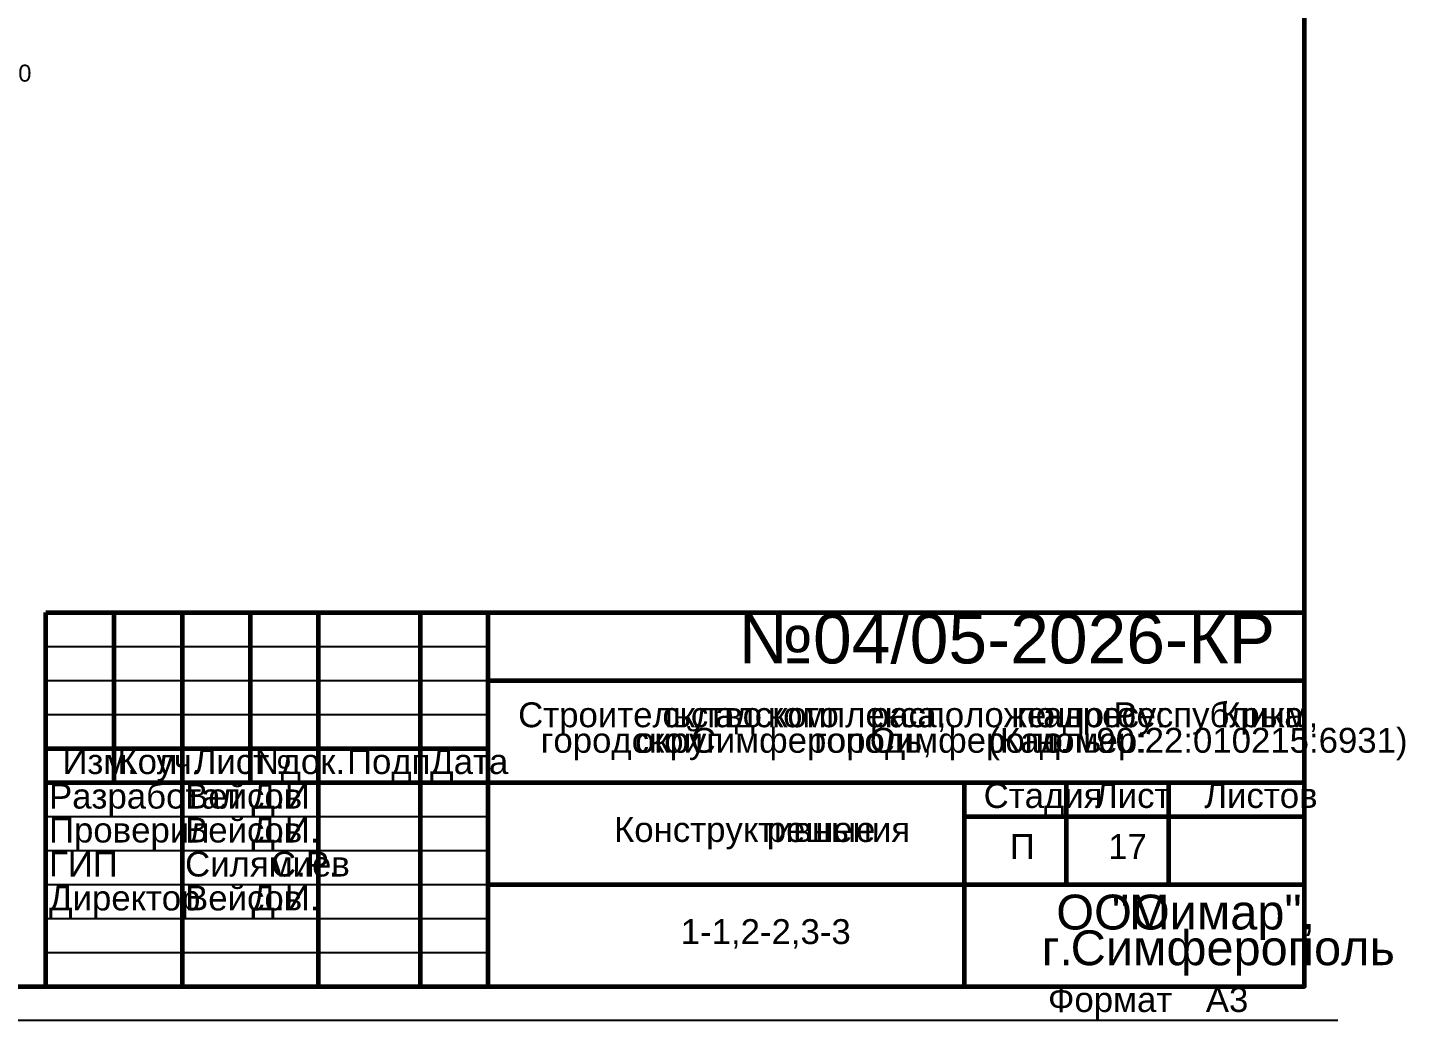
# Model space of a CAD drawing. Extents: x 8 to 21351, y 0 to 420.
# Drawn here: x 16474.2 to 16676.7, y 0.1 to 146.1 of the extents above; entities that cross this region are included whole.
import ezdxf

# ---------------------------------------------------------------- set-up
doc = ezdxf.new("R2010")
doc.units = 0
for name, color, linetype in [('PDF_ВЫНОСКИ', 7, 'Continuous'), ('TEY_REVIEW_AXIS', 7, 'Continuous'), ('TEY_REVIEW_LEADER', 7, 'Continuous')]:
    doc.layers.add(name, color=color, linetype=linetype)
doc.styles.add('TEYPDFCAD_TEXT', font='arial.ttf')

msp = doc.modelspace()

# ---------------------------------------------------------------- linework, layer by layer
at = {"layer": 'TEY_REVIEW_AXIS', "lineweight": 60}
for p, q in [((16476.88, 60.07), (16661.88, 60.07)), ((16476.88, 5.08), (16476.88, 60.07)), ((16486.87, 60.07), (16486.87, 35.07)), ((16496.89, 60.07), (16496.89, 5.08)), ((16506.88, 60.07), (16506.88, 35.07)), ((16516.89, 60.07), (16516.89, 5.08)), ((16531.87, 60.07), (16531.87, 5.08)), ((16541.89, 5.08), (16541.89, 60.07)), ((16661.88, 5.08), (16661.88, 60.07)), ((16541.89, 50.08), (16661.88, 50.08)), ((16476.88, 40.07), (16541.89, 40.07)), ((16476.88, 35.07), (16661.88, 35.07)), ((16611.88, 35.07), (16611.88, 5.08)), ((16611.88, 30.08), (16661.88, 30.08)), ((16541.89, 20.09), (16661.88, 20.09)), ((16476.88, 5.08), (16661.88, 5.08))]:
    msp.add_line(p, q, dxfattribs=at)
at = {"layer": 'TEY_REVIEW_AXIS', "lineweight": 25}
for p, q in [((16476.88, 55.08), (16541.89, 55.08)), ((16476.88, 50.08), (16541.89, 50.08)), ((16476.88, 45.08), (16541.89, 45.08)), ((16476.88, 30.08), (16541.89, 30.08)), ((16476.88, 25.08), (16541.89, 25.08)), ((16476.88, 20.09), (16541.89, 20.09)), ((16476.88, 15.07), (16541.89, 15.07)), ((16476.88, 10.08), (16541.89, 10.08)), ((16666.81, 0.08), (16246.89, 0.08))]:
    msp.add_line(p, q, dxfattribs=at)
at = {"layer": 'TEY_REVIEW_AXIS', "lineweight": 60}
msp.add_lwpolyline([(16266.89, 5.08), (16661.88, 5.08), (16661.88, 292.08), (16266.89, 292.08)], close=True, dxfattribs=at)
at = {"layer": 'TEY_REVIEW_LEADER', "lineweight": 60}
for p, q in [((16626.87, 35.07), (16626.87, 20.09)), ((16641.88, 35.07), (16641.88, 20.09))]:
    msp.add_line(p, q, dxfattribs=at)

# ---------------------------------------------------------------- texts
at = {"color": 7, "style": 'TEYPDFCAD_TEXT'}
for s, height, p in [('№04/05-2026-КР', 7.3201, (16578.67, 52.58)), ('Республика', 3.658, (16633.79, 43.2)), ('складского', 3.658, (16567.49, 43.2)), ('комплекса,', 3.658, (16583.01, 43.2)), ('расположенного', 3.6583, (16598, 43.2)), ('по', 3.658, (16619.6, 43.2)), ('адресу:', 3.658, (16623.47, 43.2)), ('городской', 3.658, (16549.61, 39.45)), ('Симферополь,', 3.6583, (16571.65, 39.45)), ('Симферополь', 3.6583, (16597.97, 39.45)), ('(Кад.', 3.658, (16615.42, 39.45)), ('90:22:010215:6931)', 3.6583, (16631.29, 39.45)), ('округ', 3.658, (16563.49, 39.45)), ('город', 3.658, (16589.81, 39.45)), ('номер:', 3.658, (16622.43, 39.45)), ('уч.', 3.658, (16493.12, 36.32)), ('Лист', 3.658, (16498.58, 36.32)), ('док.', 3.658, (16511.37, 36.32)), ('Подп.', 3.658, (16521.14, 36.32)), ('Разработал', 3.658, (16477.33, 31.24)), ('Вейсов', 3.658, (16497.33, 31.24)), ('Д.И', 3.658, (16507.1, 31.24)), ('Стадия', 3.658, (16614.72, 31.33)), ('Лист', 3.658, (16631.08, 31.33)), ('Проверил', 3.658, (16477.33, 26.25)), ('Вейсов', 3.658, (16497.33, 26.25)), ('Д.И.', 3.658, (16507.1, 26.25)), ('Конструктивные', 3.6583, (16560.39, 26.33)), ('решения', 3.658, (16582.84, 26.33)), ('П', 3.66, (16618.57, 23.83)), ('ГИП', 3.658, (16477.33, 21.25)), ('Силямиев', 3.658, (16497.33, 21.25)), ('С.Р.', 3.658, (16509.96, 21.25)), ('Директор', 3.658, (16477.33, 16.26)), ('Д.И.', 3.658, (16507.1, 16.26)), ('"Мимар",', 5.122, (16633.56, 13.46)), ('1-1,2-2,3-3', 3.6583, (16570.19, 11.32)), ('Симферополь', 5.1223, (16627.51, 8.21)), ('г.', 5.122, (16623.25, 8.21)), ('Формат', 3.658, (16624.18, 1.33))]:
    msp.add_text(s, height=height, dxfattribs=at).set_placement(p)
at = {"layer": 'PDF_ВЫНОСКИ', "style": 'TEYPDFCAD_TEXT'}
msp.add_text('+8,000', height=2.5, dxfattribs=at).set_placement((16463.97, 138.13))
at = {"layer": 'TEY_REVIEW_LEADER', "color": 7, "style": 'TEYPDFCAD_TEXT'}
for s, height, p in [('Строительство', 3.6583, (16546.29, 43.2)), ('Крым,', 3.658, (16649.49, 43.2)), ('Изм.', 3.658, (16479.3, 36.32)), ('Кол.', 3.658, (16487.38, 36.32)), ('№', 3.66, (16507.51, 36.32)), ('Дата', 3.658, (16533.36, 36.32)), ('Листов', 3.658, (16647.15, 31.33)), ('17', 3.658, (16633.03, 23.83)), ('Вейсов', 3.658, (16497.33, 16.26)), ('ООО', 5.122, (16625.39, 13.46)), ('A3', 3.658, (16647.38, 1.33))]:
    msp.add_text(s, height=height, dxfattribs=at).set_placement(p)

doc.saveas('drawing.dxf')
